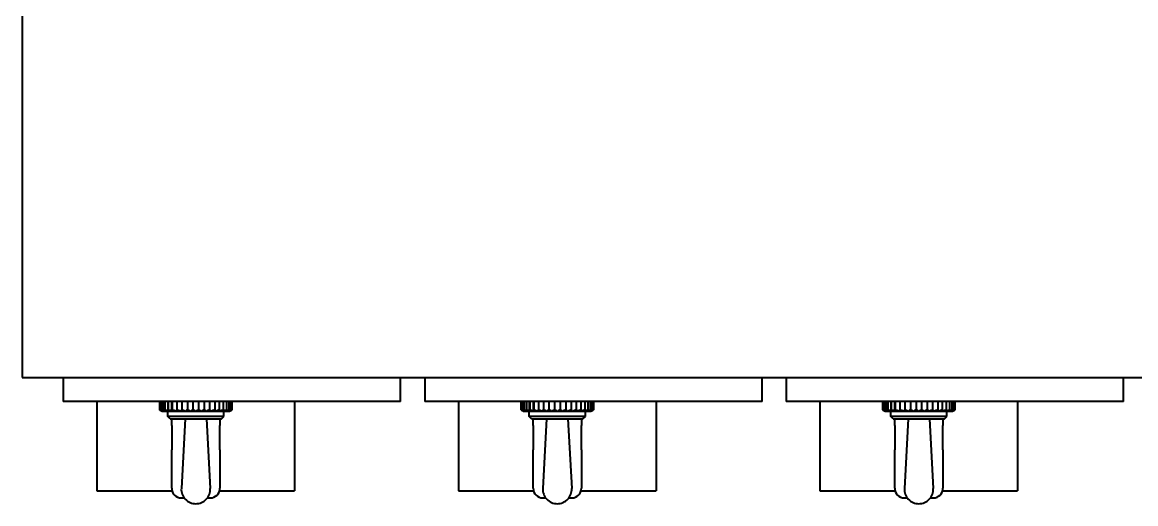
# Model space of a CAD drawing. Header units: millimetres. Extents: x 12 to 1415, y 12 to 997.
# Drawn here: x 162.6 to 393.6, y 609.3 to 709.2 of the extents above; entities that cross this region are included whole.
import ezdxf

# ---------------------------------------------------------------- set-up
doc = ezdxf.new("R2010")
doc.units = ezdxf.units.MM
doc.header["$LTSCALE"] = 1.2
doc.layers.add('가시적인 것(ISO)', color=7, linetype='Continuous', lineweight=40)

msp = doc.modelspace()

# ---------------------------------------------------------------- linework, layer by layer
at = {"layer": '가시적인 것(ISO)'}
for p, q in [((162.56, 895.54), (162.56, 635.54)), ((162.56, 635.54), (474.56, 635.54)), ((171.06, 635.54), (171.06, 630.54)), ((174.06, 635.54), (238.06, 635.54)), ((241.06, 630.54), (241.06, 635.54)), ((246.06, 635.54), (246.06, 630.54)), ((249.06, 635.54), (313.06, 635.54)), ((316.06, 630.54), (316.06, 635.54)), ((321.06, 635.54), (321.06, 630.54)), ((324.06, 635.54), (388.06, 635.54)), ((391.06, 630.54), (391.06, 635.54)), ((174.06, 630.54), (171.06, 630.54)), ((238.06, 630.54), (174.06, 630.54)), ((178.06, 630.54), (178.06, 612.04)), ((191.09, 630.54), (191.09, 628.8)), ((191.09, 628.8), (191.09, 630.54)), ((191.27, 630.54), (191.27, 628.8)), ((191.27, 628.8), (191.27, 630.54)), ((191.51, 628.54), (191.6, 628.54)), ((191.6, 628.54), (191.61, 628.54)), ((191.61, 628.54), (191.85, 628.54)), ((191.62, 628.79), (191.62, 630.54)), ((191.64, 630.54), (191.64, 628.8)), ((191.85, 628.54), (191.87, 628.54)), ((191.87, 628.54), (192.26, 628.54)), ((192.14, 628.78), (192.14, 630.54)), ((192.17, 630.54), (192.17, 628.8)), ((192.26, 628.54), (192.3, 628.54)), ((192.3, 628.54), (192.84, 628.54)), ((192.74, 627.44), (192.74, 628.54)), ((192.81, 628.77), (192.81, 630.54)), ((192.84, 628.54), (192.88, 628.54)), ((192.86, 630.54), (192.86, 628.8)), ((192.88, 628.54), (193.55, 628.54)), ((193.55, 628.54), (193.61, 628.54)), ((193.61, 628.75), (193.61, 630.54)), ((193.61, 628.54), (194.39, 628.54)), ((193.69, 630.54), (193.69, 628.8)), ((194.39, 628.54), (194.45, 628.54)), ((194.45, 628.54), (195.33, 628.54)), ((194.65, 630.54), (194.65, 628.8)), ((195.33, 628.54), (195.4, 628.54)), ((195.4, 628.54), (196.35, 628.54)), ((195.69, 630.54), (195.69, 628.8)), ((196.35, 628.54), (196.42, 628.54)), ((196.42, 628.54), (197.42, 628.54)), ((196.81, 630.54), (196.81, 628.8)), ((197.42, 628.54), (197.5, 628.54)), ((197.5, 628.54), (198.52, 628.54)), ((197.98, 630.54), (197.98, 628.8)), ((198.52, 628.54), (198.6, 628.54)), ((198.6, 628.54), (199.63, 628.54)), ((199.15, 630.54), (199.15, 628.8)), ((199.63, 628.54), (199.71, 628.54)), ((199.71, 628.54), (200.7, 628.54)), ((200.32, 630.54), (200.32, 628.8)), ((200.7, 628.54), (200.78, 628.54)), ((200.78, 628.54), (201.73, 628.54)), ((201.43, 630.54), (201.43, 628.8)), ((201.73, 628.54), (201.8, 628.54)), ((201.8, 628.54), (202.68, 628.54)), ((202.48, 630.54), (202.48, 628.8)), ((202.68, 628.54), (202.74, 628.54)), ((202.74, 628.54), (203.52, 628.54)), ((203.44, 630.54), (203.44, 628.8)), ((203.51, 628.75), (203.51, 630.54)), ((203.52, 628.54), (203.58, 628.54)), ((203.58, 628.54), (204.24, 628.54)), ((204.24, 628.54), (204.29, 628.54)), ((204.27, 630.54), (204.27, 628.8)), ((204.29, 628.54), (204.83, 628.54)), ((204.32, 628.77), (204.32, 630.54)), ((204.38, 627.44), (204.38, 628.54)), ((204.83, 628.54), (204.86, 628.54)), ((204.86, 628.54), (205.26, 628.54)), ((204.96, 630.54), (204.96, 628.8)), ((204.99, 628.78), (204.99, 630.54)), ((205.26, 628.54), (205.28, 628.54)), ((205.28, 628.54), (205.52, 628.54)), ((205.49, 630.54), (205.49, 628.8)), ((205.51, 628.79), (205.51, 630.54)), ((205.52, 628.54), (205.53, 628.54)), ((205.53, 628.54), (205.61, 628.54)), ((205.86, 630.54), (205.86, 628.8)), ((205.86, 628.8), (205.86, 630.54)), ((206.04, 630.54), (206.04, 628.8)), ((206.04, 628.8), (206.04, 630.54)), ((219.06, 630.54), (219.06, 612.04)), ((241.06, 630.54), (238.06, 630.54)), ((249.06, 630.54), (246.06, 630.54)), ((313.06, 630.54), (249.06, 630.54)), ((253.06, 630.54), (253.06, 612.04)), ((266.09, 630.54), (266.09, 628.8)), ((266.09, 628.8), (266.09, 630.54)), ((266.27, 630.54), (266.27, 628.8)), ((266.27, 628.8), (266.27, 630.54)), ((266.51, 628.54), (266.6, 628.54)), ((266.6, 628.54), (266.61, 628.54)), ((266.61, 628.54), (266.85, 628.54)), ((266.62, 628.79), (266.62, 630.54)), ((266.64, 630.54), (266.64, 628.8)), ((266.85, 628.54), (266.87, 628.54)), ((266.87, 628.54), (267.26, 628.54)), ((267.14, 628.78), (267.14, 630.54)), ((267.17, 630.54), (267.17, 628.8)), ((267.26, 628.54), (267.3, 628.54)), ((267.3, 628.54), (267.84, 628.54)), ((267.74, 627.44), (267.74, 628.54)), ((267.81, 628.77), (267.81, 630.54)), ((267.84, 628.54), (267.88, 628.54)), ((267.86, 630.54), (267.86, 628.8)), ((267.88, 628.54), (268.55, 628.54)), ((268.55, 628.54), (268.61, 628.54)), ((268.61, 628.75), (268.61, 630.54)), ((268.61, 628.54), (269.39, 628.54)), ((268.69, 630.54), (268.69, 628.8)), ((269.39, 628.54), (269.45, 628.54)), ((269.45, 628.54), (270.33, 628.54)), ((269.65, 630.54), (269.65, 628.8)), ((270.33, 628.54), (270.4, 628.54)), ((270.4, 628.54), (271.35, 628.54)), ((270.69, 630.54), (270.69, 628.8)), ((271.35, 628.54), (271.42, 628.54)), ((271.42, 628.54), (272.42, 628.54)), ((271.81, 630.54), (271.81, 628.8)), ((272.42, 628.54), (272.5, 628.54)), ((272.5, 628.54), (273.52, 628.54)), ((272.98, 630.54), (272.98, 628.8)), ((273.52, 628.54), (273.6, 628.54)), ((273.6, 628.54), (274.63, 628.54)), ((274.15, 630.54), (274.15, 628.8)), ((274.63, 628.54), (274.71, 628.54)), ((274.71, 628.54), (275.7, 628.54)), ((275.32, 630.54), (275.32, 628.8)), ((275.7, 628.54), (275.78, 628.54)), ((275.78, 628.54), (276.73, 628.54)), ((276.43, 630.54), (276.43, 628.8)), ((276.73, 628.54), (276.8, 628.54)), ((276.8, 628.54), (277.68, 628.54)), ((277.48, 630.54), (277.48, 628.8)), ((277.68, 628.54), (277.74, 628.54)), ((277.74, 628.54), (278.52, 628.54)), ((278.44, 630.54), (278.44, 628.8)), ((278.51, 628.75), (278.51, 630.54)), ((278.52, 628.54), (278.58, 628.54)), ((278.58, 628.54), (279.24, 628.54)), ((279.24, 628.54), (279.29, 628.54)), ((279.27, 630.54), (279.27, 628.8)), ((279.29, 628.54), (279.83, 628.54)), ((279.32, 628.77), (279.32, 630.54)), ((279.38, 627.44), (279.38, 628.54)), ((279.83, 628.54), (279.86, 628.54)), ((279.86, 628.54), (280.26, 628.54)), ((279.96, 630.54), (279.96, 628.8)), ((279.99, 628.78), (279.99, 630.54)), ((280.26, 628.54), (280.28, 628.54)), ((280.28, 628.54), (280.52, 628.54)), ((280.49, 630.54), (280.49, 628.8)), ((280.51, 628.79), (280.51, 630.54)), ((280.52, 628.54), (280.53, 628.54)), ((280.53, 628.54), (280.61, 628.54)), ((280.86, 630.54), (280.86, 628.8)), ((280.86, 628.8), (280.86, 630.54)), ((281.04, 630.54), (281.04, 628.8)), ((281.04, 628.8), (281.04, 630.54)), ((294.06, 630.54), (294.06, 612.04)), ((316.06, 630.54), (313.06, 630.54)), ((324.06, 630.54), (321.06, 630.54)), ((388.06, 630.54), (324.06, 630.54)), ((328.06, 630.54), (328.06, 612.04)), ((341.09, 630.54), (341.09, 628.8)), ((341.09, 628.8), (341.09, 630.54)), ((341.27, 630.54), (341.27, 628.8)), ((341.27, 628.8), (341.27, 630.54)), ((341.51, 628.54), (341.6, 628.54)), ((341.6, 628.54), (341.61, 628.54)), ((341.61, 628.54), (341.85, 628.54)), ((341.62, 628.79), (341.62, 630.54)), ((341.64, 630.54), (341.64, 628.8)), ((341.85, 628.54), (341.87, 628.54)), ((341.87, 628.54), (342.26, 628.54)), ((342.14, 628.78), (342.14, 630.54)), ((342.17, 630.54), (342.17, 628.8)), ((342.26, 628.54), (342.3, 628.54)), ((342.3, 628.54), (342.84, 628.54)), ((342.74, 627.44), (342.74, 628.54)), ((342.81, 628.77), (342.81, 630.54)), ((342.84, 628.54), (342.88, 628.54)), ((342.86, 630.54), (342.86, 628.8)), ((342.88, 628.54), (343.55, 628.54)), ((343.55, 628.54), (343.61, 628.54)), ((343.61, 628.75), (343.61, 630.54)), ((343.61, 628.54), (344.39, 628.54)), ((343.69, 630.54), (343.69, 628.8)), ((344.39, 628.54), (344.45, 628.54)), ((344.45, 628.54), (345.33, 628.54)), ((344.65, 630.54), (344.65, 628.8)), ((345.33, 628.54), (345.4, 628.54)), ((345.4, 628.54), (346.35, 628.54)), ((345.69, 630.54), (345.69, 628.8)), ((346.35, 628.54), (346.42, 628.54)), ((346.42, 628.54), (347.42, 628.54)), ((346.81, 630.54), (346.81, 628.8)), ((347.42, 628.54), (347.5, 628.54)), ((347.5, 628.54), (348.52, 628.54)), ((347.98, 630.54), (347.98, 628.8)), ((348.52, 628.54), (348.6, 628.54)), ((348.6, 628.54), (349.63, 628.54)), ((349.15, 630.54), (349.15, 628.8)), ((349.63, 628.54), (349.71, 628.54)), ((349.71, 628.54), (350.7, 628.54)), ((350.32, 630.54), (350.32, 628.8)), ((350.7, 628.54), (350.78, 628.54)), ((350.78, 628.54), (351.73, 628.54)), ((351.43, 630.54), (351.43, 628.8)), ((351.73, 628.54), (351.8, 628.54)), ((351.8, 628.54), (352.68, 628.54)), ((352.48, 630.54), (352.48, 628.8)), ((352.68, 628.54), (352.74, 628.54)), ((352.74, 628.54), (353.52, 628.54)), ((353.44, 630.54), (353.44, 628.8)), ((353.51, 628.75), (353.51, 630.54)), ((353.52, 628.54), (353.58, 628.54)), ((353.58, 628.54), (354.24, 628.54)), ((354.24, 628.54), (354.29, 628.54)), ((354.27, 630.54), (354.27, 628.8)), ((354.29, 628.54), (354.83, 628.54)), ((354.32, 628.77), (354.32, 630.54)), ((354.38, 627.44), (354.38, 628.54)), ((354.83, 628.54), (354.86, 628.54)), ((354.86, 628.54), (355.26, 628.54)), ((354.96, 630.54), (354.96, 628.8)), ((354.99, 628.78), (354.99, 630.54)), ((355.26, 628.54), (355.28, 628.54)), ((355.28, 628.54), (355.52, 628.54)), ((355.49, 630.54), (355.49, 628.8)), ((355.51, 628.79), (355.51, 630.54)), ((355.52, 628.54), (355.53, 628.54)), ((355.53, 628.54), (355.61, 628.54)), ((355.86, 630.54), (355.86, 628.8)), ((355.86, 628.8), (355.86, 630.54)), ((356.04, 630.54), (356.04, 628.8)), ((356.04, 628.8), (356.04, 630.54)), ((369.06, 630.54), (369.06, 612.04)), ((391.06, 630.54), (388.06, 630.54)), ((204.38, 627.44), (192.74, 627.44)), ((193.24, 626.94), (192.74, 627.44)), ((193.24, 626.94), (203.88, 626.94)), ((193.56, 625.54), (193.56, 626.94)), ((196.35, 626.94), (195.57, 612.5)), ((200.78, 626.94), (201.56, 612.5)), ((203.56, 626.94), (203.56, 625.54)), ((203.88, 626.94), (204.38, 627.44)), ((279.38, 627.44), (267.74, 627.44)), ((268.24, 626.94), (267.74, 627.44)), ((268.24, 626.94), (278.88, 626.94)), ((268.56, 625.54), (268.56, 626.94)), ((271.35, 626.94), (270.57, 612.5)), ((275.78, 626.94), (276.56, 612.5)), ((278.56, 626.94), (278.56, 625.54)), ((278.88, 626.94), (279.38, 627.44)), ((354.38, 627.44), (342.74, 627.44)), ((343.24, 626.94), (342.74, 627.44)), ((343.24, 626.94), (353.88, 626.94)), ((343.56, 625.54), (343.56, 626.94)), ((346.35, 626.94), (345.57, 612.5)), ((350.78, 626.94), (351.56, 612.5)), ((353.56, 626.94), (353.56, 625.54)), ((353.88, 626.94), (354.38, 627.44)), ((193.56, 625.54), (193.56, 620.54)), ((203.56, 620.54), (203.56, 625.54)), ((268.56, 625.54), (268.56, 620.54)), ((278.56, 620.54), (278.56, 625.54)), ((343.56, 625.54), (343.56, 620.54)), ((353.56, 620.54), (353.56, 625.54)), ((193.56, 612.54), (193.56, 620.54)), ((203.56, 620.54), (203.56, 612.54)), ((268.56, 612.54), (268.56, 620.54)), ((278.56, 620.54), (278.56, 612.54)), ((343.56, 612.54), (343.56, 620.54)), ((353.56, 620.54), (353.56, 612.54)), ((178.06, 612.04), (193.63, 612.04)), ((195.56, 610.54), (196.16, 610.54)), ((200.97, 610.54), (201.56, 610.54)), ((203.5, 612.04), (219.06, 612.04)), ((253.06, 612.04), (268.63, 612.04)), ((270.56, 610.54), (271.16, 610.54)), ((275.97, 610.54), (276.56, 610.54)), ((278.5, 612.04), (294.06, 612.04)), ((328.06, 612.04), (343.63, 612.04)), ((345.56, 610.54), (346.16, 610.54)), ((350.97, 610.54), (351.56, 610.54)), ((353.5, 612.04), (369.06, 612.04))]:
    msp.add_line(p, q, dxfattribs=at)
for centre, radius, start, end in [((195.56, 612.54), 2, 180, 270), ((198.56, 612.34), 3, 176.894, 270), ((198.56, 612.34), 3, 270, 3.106), ((201.56, 612.54), 2, 270, 0), ((270.56, 612.54), 2, 180, 270), ((273.56, 612.34), 3, 176.894, 270), ((273.56, 612.34), 3, 270, 3.106), ((276.56, 612.54), 2, 270, 0), ((345.56, 612.54), 2, 180, 270), ((348.56, 612.34), 3, 176.894, 270), ((348.56, 612.34), 3, 270, 3.106), ((351.56, 612.54), 2, 270, 0)]:
    msp.add_arc(centre, radius, start, end, dxfattribs=at)
for points in [[(191.19, 628.75), (191.17, 628.76), (191.15, 628.77), (191.12, 628.79), (191.1, 628.8), (191.09, 628.8), (191.09, 628.8)], [(191.09, 628.8), (191.09, 628.8), (191.09, 628.8), (191.1, 628.79), (191.13, 628.77), (191.15, 628.76), (191.16, 628.75)], [(191.16, 628.75), (191.2, 628.73), (191.28, 628.68), (191.39, 628.62), (191.46, 628.57), (191.49, 628.55)], [(191.57, 628.55), (191.53, 628.57), (191.45, 628.62), (191.32, 628.68), (191.23, 628.73), (191.19, 628.75)], [(191.4, 628.75), (191.38, 628.76), (191.35, 628.77), (191.32, 628.79), (191.29, 628.8), (191.28, 628.8), (191.27, 628.8)], [(191.27, 628.8), (191.27, 628.8), (191.27, 628.8), (191.27, 628.79), (191.29, 628.77), (191.3, 628.76), (191.32, 628.75)], [(191.32, 628.75), (191.35, 628.73), (191.41, 628.68), (191.5, 628.62), (191.56, 628.57), (191.59, 628.55)], [(191.82, 628.55), (191.77, 628.57), (191.68, 628.62), (191.54, 628.68), (191.45, 628.73), (191.4, 628.75)], [(191.51, 628.54), (191.51, 628.54), (191.51, 628.54), (191.5, 628.55), (191.5, 628.55), (191.49, 628.55)], [(191.57, 628.55), (191.57, 628.55), (191.58, 628.55), (191.59, 628.54), (191.59, 628.54), (191.6, 628.54)], [(191.61, 628.54), (191.61, 628.54), (191.6, 628.54), (191.6, 628.55), (191.59, 628.55), (191.59, 628.55)], [(191.64, 628.8), (191.63, 628.8), (191.62, 628.8), (191.62, 628.79), (191.63, 628.77), (191.64, 628.76), (191.65, 628.75)], [(191.78, 628.75), (191.77, 628.76), (191.74, 628.77), (191.69, 628.79), (191.66, 628.8), (191.64, 628.8), (191.64, 628.8)], [(191.65, 628.75), (191.67, 628.73), (191.72, 628.68), (191.79, 628.62), (191.84, 628.57), (191.86, 628.55)], [(192.23, 628.55), (192.18, 628.57), (192.09, 628.62), (191.94, 628.68), (191.84, 628.73), (191.78, 628.75)], [(191.82, 628.55), (191.82, 628.55), (191.83, 628.55), (191.84, 628.54), (191.84, 628.54), (191.85, 628.54)], [(191.87, 628.54), (191.87, 628.54), (191.87, 628.54), (191.87, 628.55), (191.86, 628.55), (191.86, 628.55)], [(192.17, 628.8), (192.16, 628.8), (192.15, 628.8), (192.14, 628.79), (192.14, 628.77), (192.15, 628.76), (192.15, 628.75)], [(192.15, 628.75), (192.17, 628.73), (192.2, 628.68), (192.25, 628.62), (192.28, 628.57), (192.3, 628.55)], [(192.34, 628.75), (192.32, 628.76), (192.29, 628.77), (192.24, 628.79), (192.2, 628.8), (192.18, 628.8), (192.17, 628.8)], [(192.23, 628.55), (192.24, 628.55), (192.24, 628.55), (192.26, 628.54), (192.26, 628.54), (192.26, 628.54)], [(192.3, 628.54), (192.3, 628.54), (192.3, 628.54), (192.3, 628.55), (192.3, 628.55), (192.3, 628.55)], [(192.8, 628.55), (192.75, 628.57), (192.65, 628.62), (192.5, 628.68), (192.39, 628.73), (192.34, 628.75)], [(192.8, 628.55), (192.81, 628.55), (192.82, 628.55), (192.83, 628.54), (192.83, 628.54), (192.84, 628.54)], [(192.86, 628.8), (192.85, 628.8), (192.83, 628.8), (192.82, 628.79), (192.81, 628.77), (192.81, 628.76), (192.81, 628.75)], [(192.81, 628.75), (192.82, 628.73), (192.84, 628.68), (192.86, 628.62), (192.88, 628.57), (192.89, 628.55)], [(193.04, 628.75), (193.03, 628.76), (192.99, 628.77), (192.94, 628.79), (192.9, 628.8), (192.87, 628.8), (192.86, 628.8)], [(192.88, 628.54), (192.89, 628.54), (192.89, 628.54), (192.89, 628.55), (192.89, 628.55), (192.89, 628.55)], [(193.51, 628.55), (193.46, 628.57), (193.36, 628.62), (193.21, 628.68), (193.1, 628.73), (193.04, 628.75)], [(193.51, 628.55), (193.52, 628.55), (193.53, 628.55), (193.54, 628.54), (193.55, 628.54), (193.55, 628.54)], [(193.69, 628.8), (193.68, 628.8), (193.66, 628.8), (193.64, 628.79), (193.62, 628.77), (193.61, 628.76), (193.61, 628.75)], [(193.61, 628.75), (193.61, 628.73), (193.61, 628.68), (193.61, 628.62), (193.61, 628.57), (193.61, 628.55)], [(193.61, 628.54), (193.61, 628.54), (193.61, 628.54), (193.61, 628.55), (193.61, 628.55), (193.61, 628.55)], [(193.89, 628.75), (193.87, 628.76), (193.83, 628.77), (193.78, 628.79), (193.73, 628.8), (193.71, 628.8), (193.69, 628.8)], [(194.35, 628.55), (194.3, 628.57), (194.2, 628.62), (194.05, 628.68), (193.94, 628.73), (193.89, 628.75)], [(194.35, 628.55), (194.36, 628.55), (194.36, 628.55), (194.38, 628.54), (194.38, 628.54), (194.39, 628.54)], [(194.45, 628.54), (194.46, 628.54), (194.46, 628.54), (194.46, 628.55), (194.47, 628.55), (194.47, 628.55)], [(194.54, 628.75), (194.53, 628.73), (194.51, 628.68), (194.49, 628.62), (194.47, 628.57), (194.47, 628.55)], [(194.65, 628.8), (194.63, 628.8), (194.61, 628.8), (194.58, 628.79), (194.55, 628.77), (194.54, 628.76), (194.54, 628.75)], [(194.84, 628.75), (194.83, 628.76), (194.79, 628.77), (194.74, 628.79), (194.69, 628.8), (194.66, 628.8), (194.65, 628.8)], [(195.29, 628.55), (195.24, 628.57), (195.15, 628.62), (195, 628.68), (194.9, 628.73), (194.84, 628.75)], [(195.29, 628.55), (195.3, 628.55), (195.3, 628.55), (195.32, 628.54), (195.32, 628.54), (195.33, 628.54)], [(195.4, 628.54), (195.4, 628.54), (195.41, 628.54), (195.41, 628.55), (195.42, 628.55), (195.42, 628.55)], [(195.56, 628.75), (195.55, 628.73), (195.51, 628.68), (195.46, 628.62), (195.43, 628.57), (195.42, 628.55)], [(195.69, 628.8), (195.68, 628.8), (195.65, 628.8), (195.61, 628.79), (195.58, 628.77), (195.57, 628.76), (195.56, 628.75)], [(195.89, 628.75), (195.88, 628.76), (195.84, 628.77), (195.79, 628.79), (195.74, 628.8), (195.71, 628.8), (195.69, 628.8)], [(196.31, 628.55), (196.27, 628.57), (196.18, 628.62), (196.04, 628.68), (195.94, 628.73), (195.89, 628.75)], [(196.31, 628.55), (196.32, 628.55), (196.32, 628.55), (196.34, 628.54), (196.34, 628.54), (196.35, 628.54)], [(196.42, 628.54), (196.43, 628.54), (196.43, 628.54), (196.44, 628.55), (196.44, 628.55), (196.45, 628.55)], [(196.66, 628.75), (196.64, 628.73), (196.59, 628.68), (196.52, 628.62), (196.47, 628.57), (196.45, 628.55)], [(196.81, 628.8), (196.8, 628.8), (196.77, 628.8), (196.73, 628.79), (196.69, 628.77), (196.67, 628.76), (196.66, 628.75)], [(197.01, 628.75), (196.99, 628.76), (196.96, 628.77), (196.91, 628.79), (196.86, 628.8), (196.83, 628.8), (196.81, 628.8)], [(197.39, 628.55), (197.35, 628.57), (197.27, 628.62), (197.14, 628.68), (197.05, 628.73), (197.01, 628.75)], [(197.39, 628.55), (197.39, 628.55), (197.4, 628.55), (197.41, 628.54), (197.42, 628.54), (197.42, 628.54)], [(197.5, 628.54), (197.5, 628.54), (197.51, 628.54), (197.52, 628.55), (197.53, 628.55), (197.53, 628.55)], [(197.81, 628.75), (197.77, 628.73), (197.71, 628.68), (197.62, 628.62), (197.56, 628.57), (197.53, 628.55)], [(197.98, 628.8), (197.96, 628.8), (197.93, 628.8), (197.88, 628.79), (197.84, 628.77), (197.82, 628.76), (197.81, 628.75)], [(198.16, 628.75), (198.15, 628.76), (198.12, 628.77), (198.07, 628.79), (198.03, 628.8), (197.99, 628.8), (197.98, 628.8)], [(198.49, 628.55), (198.46, 628.57), (198.39, 628.62), (198.28, 628.68), (198.2, 628.73), (198.16, 628.75)], [(198.49, 628.55), (198.5, 628.55), (198.5, 628.55), (198.51, 628.54), (198.52, 628.54), (198.52, 628.54)], [(198.6, 628.54), (198.61, 628.54), (198.62, 628.54), (198.63, 628.55), (198.63, 628.55), (198.64, 628.55)], [(198.97, 628.75), (198.93, 628.73), (198.85, 628.68), (198.74, 628.62), (198.67, 628.57), (198.64, 628.55)], [(199.15, 628.8), (199.14, 628.8), (199.1, 628.8), (199.05, 628.79), (199.01, 628.77), (198.98, 628.76), (198.97, 628.75)], [(199.32, 628.75), (199.31, 628.76), (199.29, 628.77), (199.25, 628.79), (199.2, 628.8), (199.17, 628.8), (199.15, 628.8)], [(199.6, 628.55), (199.57, 628.57), (199.51, 628.62), (199.42, 628.68), (199.36, 628.73), (199.32, 628.75)], [(199.6, 628.55), (199.6, 628.55), (199.61, 628.55), (199.62, 628.54), (199.62, 628.54), (199.63, 628.54)], [(199.71, 628.54), (199.71, 628.54), (199.72, 628.54), (199.73, 628.55), (199.74, 628.55), (199.74, 628.55)], [(200.12, 628.75), (200.08, 628.73), (199.99, 628.68), (199.86, 628.62), (199.78, 628.57), (199.74, 628.55)], [(200.32, 628.8), (200.3, 628.8), (200.27, 628.8), (200.22, 628.79), (200.17, 628.77), (200.14, 628.76), (200.12, 628.75)], [(200.47, 628.75), (200.46, 628.76), (200.44, 628.77), (200.4, 628.79), (200.36, 628.8), (200.33, 628.8), (200.32, 628.8)], [(200.68, 628.55), (200.66, 628.57), (200.61, 628.62), (200.54, 628.68), (200.49, 628.73), (200.47, 628.75)], [(200.68, 628.55), (200.68, 628.55), (200.69, 628.55), (200.7, 628.54), (200.7, 628.54), (200.7, 628.54)], [(200.78, 628.54), (200.79, 628.54), (200.79, 628.54), (200.81, 628.55), (200.81, 628.55), (200.82, 628.55)], [(201.24, 628.75), (201.19, 628.73), (201.09, 628.68), (200.95, 628.62), (200.86, 628.57), (200.82, 628.55)], [(201.43, 628.8), (201.42, 628.8), (201.39, 628.8), (201.34, 628.79), (201.29, 628.77), (201.25, 628.76), (201.24, 628.75)], [(201.57, 628.75), (201.56, 628.76), (201.55, 628.77), (201.52, 628.79), (201.48, 628.8), (201.45, 628.8), (201.43, 628.8)], [(201.71, 628.55), (201.7, 628.57), (201.66, 628.62), (201.62, 628.68), (201.58, 628.73), (201.57, 628.75)], [(201.71, 628.55), (201.71, 628.55), (201.72, 628.55), (201.72, 628.54), (201.73, 628.54), (201.73, 628.54)], [(201.8, 628.54), (201.81, 628.54), (201.81, 628.54), (201.83, 628.55), (201.83, 628.55), (201.84, 628.55)], [(202.29, 628.75), (202.23, 628.73), (202.13, 628.68), (201.98, 628.62), (201.89, 628.57), (201.84, 628.55)], [(202.48, 628.8), (202.47, 628.8), (202.44, 628.8), (202.39, 628.79), (202.34, 628.77), (202.3, 628.76), (202.29, 628.75)], [(202.59, 628.75), (202.59, 628.76), (202.58, 628.77), (202.55, 628.79), (202.52, 628.8), (202.5, 628.8), (202.48, 628.8)], [(202.66, 628.55), (202.66, 628.57), (202.64, 628.62), (202.62, 628.68), (202.6, 628.73), (202.59, 628.75)], [(202.66, 628.55), (202.66, 628.55), (202.67, 628.55), (202.67, 628.54), (202.67, 628.54), (202.68, 628.54)], [(202.74, 628.54), (202.74, 628.54), (202.75, 628.54), (202.77, 628.55), (202.77, 628.55), (202.78, 628.55)], [(203.24, 628.75), (203.19, 628.73), (203.08, 628.68), (202.93, 628.62), (202.83, 628.57), (202.78, 628.55)], [(203.44, 628.8), (203.42, 628.8), (203.39, 628.8), (203.35, 628.79), (203.3, 628.77), (203.26, 628.76), (203.24, 628.75)], [(203.51, 628.75), (203.51, 628.76), (203.51, 628.77), (203.49, 628.79), (203.47, 628.8), (203.45, 628.8), (203.44, 628.8)], [(203.51, 628.55), (203.51, 628.57), (203.51, 628.62), (203.51, 628.68), (203.51, 628.73), (203.51, 628.75)], [(203.51, 628.55), (203.51, 628.55), (203.51, 628.55), (203.52, 628.54), (203.52, 628.54), (203.52, 628.54)], [(203.58, 628.54), (203.58, 628.54), (203.59, 628.54), (203.6, 628.55), (203.61, 628.55), (203.61, 628.55)], [(204.09, 628.75), (204.03, 628.73), (203.92, 628.68), (203.77, 628.62), (203.66, 628.57), (203.61, 628.55)], [(204.27, 628.8), (204.26, 628.8), (204.23, 628.8), (204.19, 628.79), (204.14, 628.77), (204.1, 628.76), (204.09, 628.75)], [(204.24, 628.55), (204.25, 628.57), (204.27, 628.62), (204.29, 628.68), (204.31, 628.73), (204.32, 628.75)], [(204.24, 628.55), (204.24, 628.55), (204.24, 628.55), (204.24, 628.54), (204.24, 628.54), (204.24, 628.54)], [(204.32, 628.75), (204.32, 628.76), (204.32, 628.77), (204.31, 628.79), (204.3, 628.8), (204.28, 628.8), (204.27, 628.8)], [(204.29, 628.54), (204.3, 628.54), (204.3, 628.54), (204.31, 628.55), (204.32, 628.55), (204.33, 628.55)], [(204.79, 628.75), (204.74, 628.73), (204.63, 628.68), (204.48, 628.62), (204.38, 628.57), (204.33, 628.55)], [(204.96, 628.8), (204.95, 628.8), (204.93, 628.8), (204.89, 628.79), (204.84, 628.77), (204.81, 628.76), (204.79, 628.75)], [(204.83, 628.55), (204.85, 628.57), (204.88, 628.62), (204.93, 628.68), (204.96, 628.73), (204.98, 628.75)], [(204.83, 628.55), (204.83, 628.55), (204.83, 628.55), (204.83, 628.54), (204.83, 628.54), (204.83, 628.54)], [(204.86, 628.54), (204.87, 628.54), (204.87, 628.54), (204.88, 628.55), (204.89, 628.55), (204.9, 628.55)], [(205.34, 628.75), (205.29, 628.73), (205.19, 628.68), (205.04, 628.62), (204.94, 628.57), (204.9, 628.55)], [(204.98, 628.75), (204.98, 628.76), (204.99, 628.77), (204.99, 628.79), (204.98, 628.8), (204.97, 628.8), (204.96, 628.8)], [(205.27, 628.55), (205.27, 628.55), (205.26, 628.55), (205.26, 628.54), (205.26, 628.54), (205.26, 628.54)], [(205.27, 628.55), (205.29, 628.57), (205.34, 628.62), (205.41, 628.68), (205.46, 628.73), (205.48, 628.75)], [(205.28, 628.54), (205.28, 628.54), (205.29, 628.54), (205.3, 628.55), (205.31, 628.55), (205.31, 628.55)], [(205.73, 628.75), (205.68, 628.73), (205.59, 628.68), (205.45, 628.62), (205.36, 628.57), (205.31, 628.55)], [(205.49, 628.8), (205.49, 628.8), (205.47, 628.8), (205.44, 628.79), (205.39, 628.77), (205.36, 628.76), (205.34, 628.75)], [(205.48, 628.75), (205.49, 628.76), (205.5, 628.77), (205.51, 628.79), (205.51, 628.8), (205.5, 628.8), (205.49, 628.8)], [(205.54, 628.55), (205.53, 628.55), (205.53, 628.55), (205.52, 628.54), (205.52, 628.54), (205.52, 628.54)], [(205.53, 628.54), (205.54, 628.54), (205.54, 628.54), (205.55, 628.55), (205.56, 628.55), (205.56, 628.55)], [(205.54, 628.55), (205.57, 628.57), (205.63, 628.62), (205.72, 628.68), (205.78, 628.73), (205.81, 628.75)], [(205.94, 628.75), (205.9, 628.73), (205.81, 628.68), (205.68, 628.62), (205.6, 628.57), (205.56, 628.55)], [(205.64, 628.55), (205.63, 628.55), (205.63, 628.55), (205.62, 628.54), (205.62, 628.54), (205.61, 628.54)], [(205.64, 628.55), (205.67, 628.57), (205.74, 628.62), (205.85, 628.68), (205.93, 628.73), (205.97, 628.75)], [(205.86, 628.8), (205.85, 628.8), (205.84, 628.8), (205.81, 628.79), (205.78, 628.77), (205.75, 628.76), (205.73, 628.75)], [(205.81, 628.75), (205.82, 628.76), (205.84, 628.77), (205.86, 628.79), (205.86, 628.8), (205.86, 628.8), (205.86, 628.8)], [(206.04, 628.8), (206.04, 628.8), (206.03, 628.8), (206.01, 628.79), (205.98, 628.77), (205.95, 628.76), (205.94, 628.75)], [(205.97, 628.75), (205.98, 628.76), (206, 628.77), (206.03, 628.79), (206.04, 628.8), (206.04, 628.8), (206.04, 628.8)], [(266.19, 628.75), (266.17, 628.76), (266.15, 628.77), (266.12, 628.79), (266.1, 628.8), (266.09, 628.8), (266.09, 628.8)], [(266.09, 628.8), (266.09, 628.8), (266.09, 628.8), (266.1, 628.79), (266.13, 628.77), (266.15, 628.76), (266.16, 628.75)], [(266.16, 628.75), (266.2, 628.73), (266.28, 628.68), (266.39, 628.62), (266.46, 628.57), (266.49, 628.55)], [(266.57, 628.55), (266.53, 628.57), (266.45, 628.62), (266.32, 628.68), (266.23, 628.73), (266.19, 628.75)], [(266.4, 628.75), (266.38, 628.76), (266.35, 628.77), (266.32, 628.79), (266.29, 628.8), (266.28, 628.8), (266.27, 628.8)], [(266.27, 628.8), (266.27, 628.8), (266.27, 628.8), (266.27, 628.79), (266.29, 628.77), (266.3, 628.76), (266.32, 628.75)], [(266.32, 628.75), (266.35, 628.73), (266.41, 628.68), (266.5, 628.62), (266.56, 628.57), (266.59, 628.55)], [(266.82, 628.55), (266.77, 628.57), (266.68, 628.62), (266.54, 628.68), (266.45, 628.73), (266.4, 628.75)], [(266.51, 628.54), (266.51, 628.54), (266.51, 628.54), (266.5, 628.55), (266.5, 628.55), (266.49, 628.55)], [(266.57, 628.55), (266.57, 628.55), (266.58, 628.55), (266.59, 628.54), (266.59, 628.54), (266.6, 628.54)], [(266.61, 628.54), (266.61, 628.54), (266.6, 628.54), (266.6, 628.55), (266.59, 628.55), (266.59, 628.55)], [(266.64, 628.8), (266.63, 628.8), (266.62, 628.8), (266.62, 628.79), (266.63, 628.77), (266.64, 628.76), (266.65, 628.75)], [(266.78, 628.75), (266.77, 628.76), (266.74, 628.77), (266.69, 628.79), (266.66, 628.8), (266.64, 628.8), (266.64, 628.8)], [(266.65, 628.75), (266.67, 628.73), (266.72, 628.68), (266.79, 628.62), (266.84, 628.57), (266.86, 628.55)], [(267.23, 628.55), (267.18, 628.57), (267.09, 628.62), (266.94, 628.68), (266.84, 628.73), (266.78, 628.75)], [(266.82, 628.55), (266.82, 628.55), (266.83, 628.55), (266.84, 628.54), (266.84, 628.54), (266.85, 628.54)], [(266.87, 628.54), (266.87, 628.54), (266.87, 628.54), (266.87, 628.55), (266.86, 628.55), (266.86, 628.55)], [(267.17, 628.8), (267.16, 628.8), (267.15, 628.8), (267.14, 628.79), (267.14, 628.77), (267.15, 628.76), (267.15, 628.75)], [(267.15, 628.75), (267.17, 628.73), (267.2, 628.68), (267.25, 628.62), (267.28, 628.57), (267.3, 628.55)], [(267.34, 628.75), (267.32, 628.76), (267.29, 628.77), (267.24, 628.79), (267.2, 628.8), (267.18, 628.8), (267.17, 628.8)], [(267.23, 628.55), (267.24, 628.55), (267.24, 628.55), (267.26, 628.54), (267.26, 628.54), (267.26, 628.54)], [(267.3, 628.54), (267.3, 628.54), (267.3, 628.54), (267.3, 628.55), (267.3, 628.55), (267.3, 628.55)], [(267.8, 628.55), (267.75, 628.57), (267.65, 628.62), (267.5, 628.68), (267.39, 628.73), (267.34, 628.75)], [(267.8, 628.55), (267.81, 628.55), (267.82, 628.55), (267.83, 628.54), (267.83, 628.54), (267.84, 628.54)], [(267.86, 628.8), (267.85, 628.8), (267.83, 628.8), (267.82, 628.79), (267.81, 628.77), (267.81, 628.76), (267.81, 628.75)], [(267.81, 628.75), (267.82, 628.73), (267.84, 628.68), (267.86, 628.62), (267.88, 628.57), (267.89, 628.55)], [(268.04, 628.75), (268.03, 628.76), (267.99, 628.77), (267.94, 628.79), (267.9, 628.8), (267.87, 628.8), (267.86, 628.8)], [(267.88, 628.54), (267.89, 628.54), (267.89, 628.54), (267.89, 628.55), (267.89, 628.55), (267.89, 628.55)], [(268.51, 628.55), (268.46, 628.57), (268.36, 628.62), (268.21, 628.68), (268.1, 628.73), (268.04, 628.75)], [(268.51, 628.55), (268.52, 628.55), (268.53, 628.55), (268.54, 628.54), (268.55, 628.54), (268.55, 628.54)], [(268.69, 628.8), (268.68, 628.8), (268.66, 628.8), (268.64, 628.79), (268.62, 628.77), (268.61, 628.76), (268.61, 628.75)], [(268.61, 628.75), (268.61, 628.73), (268.61, 628.68), (268.61, 628.62), (268.61, 628.57), (268.61, 628.55)], [(268.61, 628.54), (268.61, 628.54), (268.61, 628.54), (268.61, 628.55), (268.61, 628.55), (268.61, 628.55)], [(268.89, 628.75), (268.87, 628.76), (268.83, 628.77), (268.78, 628.79), (268.73, 628.8), (268.71, 628.8), (268.69, 628.8)], [(269.35, 628.55), (269.3, 628.57), (269.2, 628.62), (269.05, 628.68), (268.94, 628.73), (268.89, 628.75)], [(269.35, 628.55), (269.36, 628.55), (269.36, 628.55), (269.38, 628.54), (269.38, 628.54), (269.39, 628.54)], [(269.45, 628.54), (269.46, 628.54), (269.46, 628.54), (269.46, 628.55), (269.47, 628.55), (269.47, 628.55)], [(269.54, 628.75), (269.53, 628.73), (269.51, 628.68), (269.49, 628.62), (269.47, 628.57), (269.47, 628.55)], [(269.65, 628.8), (269.63, 628.8), (269.61, 628.8), (269.58, 628.79), (269.55, 628.77), (269.54, 628.76), (269.54, 628.75)], [(269.84, 628.75), (269.83, 628.76), (269.79, 628.77), (269.74, 628.79), (269.69, 628.8), (269.66, 628.8), (269.65, 628.8)], [(270.29, 628.55), (270.24, 628.57), (270.15, 628.62), (270, 628.68), (269.9, 628.73), (269.84, 628.75)], [(270.29, 628.55), (270.3, 628.55), (270.3, 628.55), (270.32, 628.54), (270.32, 628.54), (270.33, 628.54)], [(270.4, 628.54), (270.4, 628.54), (270.41, 628.54), (270.41, 628.55), (270.42, 628.55), (270.42, 628.55)], [(270.56, 628.75), (270.55, 628.73), (270.51, 628.68), (270.46, 628.62), (270.43, 628.57), (270.42, 628.55)], [(270.69, 628.8), (270.68, 628.8), (270.65, 628.8), (270.61, 628.79), (270.58, 628.77), (270.57, 628.76), (270.56, 628.75)], [(270.89, 628.75), (270.88, 628.76), (270.84, 628.77), (270.79, 628.79), (270.74, 628.8), (270.71, 628.8), (270.69, 628.8)], [(271.31, 628.55), (271.27, 628.57), (271.18, 628.62), (271.04, 628.68), (270.94, 628.73), (270.89, 628.75)], [(271.31, 628.55), (271.32, 628.55), (271.32, 628.55), (271.34, 628.54), (271.34, 628.54), (271.35, 628.54)], [(271.42, 628.54), (271.43, 628.54), (271.43, 628.54), (271.44, 628.55), (271.44, 628.55), (271.45, 628.55)], [(271.66, 628.75), (271.64, 628.73), (271.59, 628.68), (271.52, 628.62), (271.47, 628.57), (271.45, 628.55)], [(271.81, 628.8), (271.8, 628.8), (271.77, 628.8), (271.73, 628.79), (271.69, 628.77), (271.67, 628.76), (271.66, 628.75)], [(272.01, 628.75), (271.99, 628.76), (271.96, 628.77), (271.91, 628.79), (271.86, 628.8), (271.83, 628.8), (271.81, 628.8)], [(272.39, 628.55), (272.35, 628.57), (272.27, 628.62), (272.14, 628.68), (272.05, 628.73), (272.01, 628.75)], [(272.39, 628.55), (272.39, 628.55), (272.4, 628.55), (272.41, 628.54), (272.42, 628.54), (272.42, 628.54)], [(272.5, 628.54), (272.5, 628.54), (272.51, 628.54), (272.52, 628.55), (272.53, 628.55), (272.53, 628.55)], [(272.81, 628.75), (272.77, 628.73), (272.71, 628.68), (272.62, 628.62), (272.56, 628.57), (272.53, 628.55)], [(272.98, 628.8), (272.96, 628.8), (272.93, 628.8), (272.88, 628.79), (272.84, 628.77), (272.82, 628.76), (272.81, 628.75)], [(273.16, 628.75), (273.15, 628.76), (273.12, 628.77), (273.07, 628.79), (273.03, 628.8), (272.99, 628.8), (272.98, 628.8)], [(273.49, 628.55), (273.46, 628.57), (273.39, 628.62), (273.28, 628.68), (273.2, 628.73), (273.16, 628.75)], [(273.49, 628.55), (273.5, 628.55), (273.5, 628.55), (273.51, 628.54), (273.52, 628.54), (273.52, 628.54)], [(273.6, 628.54), (273.61, 628.54), (273.62, 628.54), (273.63, 628.55), (273.63, 628.55), (273.64, 628.55)], [(273.97, 628.75), (273.93, 628.73), (273.85, 628.68), (273.74, 628.62), (273.67, 628.57), (273.64, 628.55)], [(274.15, 628.8), (274.14, 628.8), (274.1, 628.8), (274.05, 628.79), (274.01, 628.77), (273.98, 628.76), (273.97, 628.75)], [(274.32, 628.75), (274.31, 628.76), (274.29, 628.77), (274.25, 628.79), (274.2, 628.8), (274.17, 628.8), (274.15, 628.8)], [(274.6, 628.55), (274.57, 628.57), (274.51, 628.62), (274.42, 628.68), (274.36, 628.73), (274.32, 628.75)], [(274.6, 628.55), (274.6, 628.55), (274.61, 628.55), (274.62, 628.54), (274.62, 628.54), (274.63, 628.54)], [(274.71, 628.54), (274.71, 628.54), (274.72, 628.54), (274.73, 628.55), (274.74, 628.55), (274.74, 628.55)], [(275.12, 628.75), (275.08, 628.73), (274.99, 628.68), (274.86, 628.62), (274.78, 628.57), (274.74, 628.55)], [(275.32, 628.8), (275.3, 628.8), (275.27, 628.8), (275.22, 628.79), (275.17, 628.77), (275.14, 628.76), (275.12, 628.75)], [(275.47, 628.75), (275.46, 628.76), (275.44, 628.77), (275.4, 628.79), (275.36, 628.8), (275.33, 628.8), (275.32, 628.8)], [(275.68, 628.55), (275.66, 628.57), (275.61, 628.62), (275.54, 628.68), (275.49, 628.73), (275.47, 628.75)], [(275.68, 628.55), (275.68, 628.55), (275.69, 628.55), (275.7, 628.54), (275.7, 628.54), (275.7, 628.54)], [(275.78, 628.54), (275.79, 628.54), (275.79, 628.54), (275.81, 628.55), (275.81, 628.55), (275.82, 628.55)], [(276.24, 628.75), (276.19, 628.73), (276.09, 628.68), (275.95, 628.62), (275.86, 628.57), (275.82, 628.55)], [(276.43, 628.8), (276.42, 628.8), (276.39, 628.8), (276.34, 628.79), (276.29, 628.77), (276.25, 628.76), (276.24, 628.75)], [(276.57, 628.75), (276.56, 628.76), (276.55, 628.77), (276.52, 628.79), (276.48, 628.8), (276.45, 628.8), (276.43, 628.8)], [(276.71, 628.55), (276.7, 628.57), (276.66, 628.62), (276.62, 628.68), (276.58, 628.73), (276.57, 628.75)], [(276.71, 628.55), (276.71, 628.55), (276.72, 628.55), (276.72, 628.54), (276.73, 628.54), (276.73, 628.54)], [(276.8, 628.54), (276.81, 628.54), (276.81, 628.54), (276.83, 628.55), (276.83, 628.55), (276.84, 628.55)], [(277.29, 628.75), (277.23, 628.73), (277.13, 628.68), (276.98, 628.62), (276.89, 628.57), (276.84, 628.55)], [(277.48, 628.8), (277.47, 628.8), (277.44, 628.8), (277.39, 628.79), (277.34, 628.77), (277.3, 628.76), (277.29, 628.75)], [(277.59, 628.75), (277.59, 628.76), (277.58, 628.77), (277.55, 628.79), (277.52, 628.8), (277.5, 628.8), (277.48, 628.8)], [(277.66, 628.55), (277.66, 628.57), (277.64, 628.62), (277.62, 628.68), (277.6, 628.73), (277.59, 628.75)], [(277.66, 628.55), (277.66, 628.55), (277.67, 628.55), (277.67, 628.54), (277.67, 628.54), (277.68, 628.54)], [(277.74, 628.54), (277.74, 628.54), (277.75, 628.54), (277.77, 628.55), (277.77, 628.55), (277.78, 628.55)], [(278.24, 628.75), (278.19, 628.73), (278.08, 628.68), (277.93, 628.62), (277.83, 628.57), (277.78, 628.55)], [(278.44, 628.8), (278.42, 628.8), (278.39, 628.8), (278.35, 628.79), (278.3, 628.77), (278.26, 628.76), (278.24, 628.75)], [(278.51, 628.75), (278.51, 628.76), (278.51, 628.77), (278.49, 628.79), (278.47, 628.8), (278.45, 628.8), (278.44, 628.8)], [(278.51, 628.55), (278.51, 628.57), (278.51, 628.62), (278.51, 628.68), (278.51, 628.73), (278.51, 628.75)], [(278.51, 628.55), (278.51, 628.55), (278.51, 628.55), (278.52, 628.54), (278.52, 628.54), (278.52, 628.54)], [(278.58, 628.54), (278.58, 628.54), (278.59, 628.54), (278.6, 628.55), (278.61, 628.55), (278.61, 628.55)], [(279.09, 628.75), (279.03, 628.73), (278.92, 628.68), (278.77, 628.62), (278.66, 628.57), (278.61, 628.55)], [(279.27, 628.8), (279.26, 628.8), (279.23, 628.8), (279.19, 628.79), (279.14, 628.77), (279.1, 628.76), (279.09, 628.75)], [(279.24, 628.55), (279.25, 628.57), (279.27, 628.62), (279.29, 628.68), (279.31, 628.73), (279.32, 628.75)], [(279.24, 628.55), (279.24, 628.55), (279.24, 628.55), (279.24, 628.54), (279.24, 628.54), (279.24, 628.54)], [(279.32, 628.75), (279.32, 628.76), (279.32, 628.77), (279.31, 628.79), (279.3, 628.8), (279.28, 628.8), (279.27, 628.8)], [(279.29, 628.54), (279.3, 628.54), (279.3, 628.54), (279.31, 628.55), (279.32, 628.55), (279.33, 628.55)], [(279.79, 628.75), (279.74, 628.73), (279.63, 628.68), (279.48, 628.62), (279.38, 628.57), (279.33, 628.55)], [(279.96, 628.8), (279.95, 628.8), (279.93, 628.8), (279.89, 628.79), (279.84, 628.77), (279.81, 628.76), (279.79, 628.75)], [(279.83, 628.55), (279.85, 628.57), (279.88, 628.62), (279.93, 628.68), (279.96, 628.73), (279.98, 628.75)], [(279.83, 628.55), (279.83, 628.55), (279.83, 628.55), (279.83, 628.54), (279.83, 628.54), (279.83, 628.54)], [(279.86, 628.54), (279.87, 628.54), (279.87, 628.54), (279.88, 628.55), (279.89, 628.55), (279.9, 628.55)], [(280.34, 628.75), (280.29, 628.73), (280.19, 628.68), (280.04, 628.62), (279.94, 628.57), (279.9, 628.55)], [(279.98, 628.75), (279.98, 628.76), (279.99, 628.77), (279.99, 628.79), (279.98, 628.8), (279.97, 628.8), (279.96, 628.8)], [(280.27, 628.55), (280.27, 628.55), (280.26, 628.55), (280.26, 628.54), (280.26, 628.54), (280.26, 628.54)], [(280.27, 628.55), (280.29, 628.57), (280.34, 628.62), (280.41, 628.68), (280.46, 628.73), (280.48, 628.75)], [(280.28, 628.54), (280.28, 628.54), (280.29, 628.54), (280.3, 628.55), (280.31, 628.55), (280.31, 628.55)], [(280.73, 628.75), (280.68, 628.73), (280.59, 628.68), (280.45, 628.62), (280.36, 628.57), (280.31, 628.55)], [(280.49, 628.8), (280.49, 628.8), (280.47, 628.8), (280.44, 628.79), (280.39, 628.77), (280.36, 628.76), (280.34, 628.75)], [(280.48, 628.75), (280.49, 628.76), (280.5, 628.77), (280.51, 628.79), (280.51, 628.8), (280.5, 628.8), (280.49, 628.8)], [(280.54, 628.55), (280.53, 628.55), (280.53, 628.55), (280.52, 628.54), (280.52, 628.54), (280.52, 628.54)], [(280.53, 628.54), (280.54, 628.54), (280.54, 628.54), (280.55, 628.55), (280.56, 628.55), (280.56, 628.55)], [(280.54, 628.55), (280.57, 628.57), (280.63, 628.62), (280.72, 628.68), (280.78, 628.73), (280.81, 628.75)], [(280.94, 628.75), (280.9, 628.73), (280.81, 628.68), (280.68, 628.62), (280.6, 628.57), (280.56, 628.55)], [(280.64, 628.55), (280.63, 628.55), (280.63, 628.55), (280.62, 628.54), (280.62, 628.54), (280.61, 628.54)], [(280.64, 628.55), (280.67, 628.57), (280.74, 628.62), (280.85, 628.68), (280.93, 628.73), (280.97, 628.75)], [(280.86, 628.8), (280.85, 628.8), (280.84, 628.8), (280.81, 628.79), (280.78, 628.77), (280.75, 628.76), (280.73, 628.75)], [(280.81, 628.75), (280.82, 628.76), (280.84, 628.77), (280.86, 628.79), (280.86, 628.8), (280.86, 628.8), (280.86, 628.8)], [(281.04, 628.8), (281.04, 628.8), (281.03, 628.8), (281.01, 628.79), (280.98, 628.77), (280.95, 628.76), (280.94, 628.75)], [(280.97, 628.75), (280.98, 628.76), (281, 628.77), (281.03, 628.79), (281.04, 628.8), (281.04, 628.8), (281.04, 628.8)], [(341.19, 628.75), (341.17, 628.76), (341.15, 628.77), (341.12, 628.79), (341.1, 628.8), (341.09, 628.8), (341.09, 628.8)], [(341.09, 628.8), (341.09, 628.8), (341.09, 628.8), (341.1, 628.79), (341.13, 628.77), (341.15, 628.76), (341.16, 628.75)], [(341.16, 628.75), (341.2, 628.73), (341.28, 628.68), (341.39, 628.62), (341.46, 628.57), (341.49, 628.55)], [(341.57, 628.55), (341.53, 628.57), (341.45, 628.62), (341.32, 628.68), (341.23, 628.73), (341.19, 628.75)], [(341.4, 628.75), (341.38, 628.76), (341.35, 628.77), (341.32, 628.79), (341.29, 628.8), (341.28, 628.8), (341.27, 628.8)], [(341.27, 628.8), (341.27, 628.8), (341.27, 628.8), (341.27, 628.79), (341.29, 628.77), (341.3, 628.76), (341.32, 628.75)], [(341.32, 628.75), (341.35, 628.73), (341.41, 628.68), (341.5, 628.62), (341.56, 628.57), (341.59, 628.55)], [(341.82, 628.55), (341.77, 628.57), (341.68, 628.62), (341.54, 628.68), (341.45, 628.73), (341.4, 628.75)], [(341.51, 628.54), (341.51, 628.54), (341.51, 628.54), (341.5, 628.55), (341.5, 628.55), (341.49, 628.55)], [(341.57, 628.55), (341.57, 628.55), (341.58, 628.55), (341.59, 628.54), (341.59, 628.54), (341.6, 628.54)], [(341.61, 628.54), (341.61, 628.54), (341.6, 628.54), (341.6, 628.55), (341.59, 628.55), (341.59, 628.55)], [(341.64, 628.8), (341.63, 628.8), (341.62, 628.8), (341.62, 628.79), (341.63, 628.77), (341.64, 628.76), (341.65, 628.75)], [(341.78, 628.75), (341.77, 628.76), (341.74, 628.77), (341.69, 628.79), (341.66, 628.8), (341.64, 628.8), (341.64, 628.8)], [(341.65, 628.75), (341.67, 628.73), (341.72, 628.68), (341.79, 628.62), (341.84, 628.57), (341.86, 628.55)], [(342.23, 628.55), (342.18, 628.57), (342.09, 628.62), (341.94, 628.68), (341.84, 628.73), (341.78, 628.75)], [(341.82, 628.55), (341.82, 628.55), (341.83, 628.55), (341.84, 628.54), (341.84, 628.54), (341.85, 628.54)], [(341.87, 628.54), (341.87, 628.54), (341.87, 628.54), (341.87, 628.55), (341.86, 628.55), (341.86, 628.55)], [(342.17, 628.8), (342.16, 628.8), (342.15, 628.8), (342.14, 628.79), (342.14, 628.77), (342.15, 628.76), (342.15, 628.75)], [(342.15, 628.75), (342.17, 628.73), (342.2, 628.68), (342.25, 628.62), (342.28, 628.57), (342.3, 628.55)], [(342.34, 628.75), (342.32, 628.76), (342.29, 628.77), (342.24, 628.79), (342.2, 628.8), (342.18, 628.8), (342.17, 628.8)], [(342.23, 628.55), (342.24, 628.55), (342.24, 628.55), (342.26, 628.54), (342.26, 628.54), (342.26, 628.54)], [(342.3, 628.54), (342.3, 628.54), (342.3, 628.54), (342.3, 628.55), (342.3, 628.55), (342.3, 628.55)], [(342.8, 628.55), (342.75, 628.57), (342.65, 628.62), (342.5, 628.68), (342.39, 628.73), (342.34, 628.75)], [(342.8, 628.55), (342.81, 628.55), (342.82, 628.55), (342.83, 628.54), (342.83, 628.54), (342.84, 628.54)], [(342.86, 628.8), (342.85, 628.8), (342.83, 628.8), (342.82, 628.79), (342.81, 628.77), (342.81, 628.76), (342.81, 628.75)], [(342.81, 628.75), (342.82, 628.73), (342.84, 628.68), (342.86, 628.62), (342.88, 628.57), (342.89, 628.55)], [(343.04, 628.75), (343.03, 628.76), (342.99, 628.77), (342.94, 628.79), (342.9, 628.8), (342.87, 628.8), (342.86, 628.8)], [(342.88, 628.54), (342.89, 628.54), (342.89, 628.54), (342.89, 628.55), (342.89, 628.55), (342.89, 628.55)], [(343.51, 628.55), (343.46, 628.57), (343.36, 628.62), (343.21, 628.68), (343.1, 628.73), (343.04, 628.75)], [(343.51, 628.55), (343.52, 628.55), (343.53, 628.55), (343.54, 628.54), (343.55, 628.54), (343.55, 628.54)], [(343.69, 628.8), (343.68, 628.8), (343.66, 628.8), (343.64, 628.79), (343.62, 628.77), (343.61, 628.76), (343.61, 628.75)], [(343.61, 628.75), (343.61, 628.73), (343.61, 628.68), (343.61, 628.62), (343.61, 628.57), (343.61, 628.55)], [(343.61, 628.54), (343.61, 628.54), (343.61, 628.54), (343.61, 628.55), (343.61, 628.55), (343.61, 628.55)], [(343.89, 628.75), (343.87, 628.76), (343.83, 628.77), (343.78, 628.79), (343.73, 628.8), (343.71, 628.8), (343.69, 628.8)], [(344.35, 628.55), (344.3, 628.57), (344.2, 628.62), (344.05, 628.68), (343.94, 628.73), (343.89, 628.75)], [(344.35, 628.55), (344.36, 628.55), (344.36, 628.55), (344.38, 628.54), (344.38, 628.54), (344.39, 628.54)], [(344.45, 628.54), (344.46, 628.54), (344.46, 628.54), (344.46, 628.55), (344.47, 628.55), (344.47, 628.55)], [(344.54, 628.75), (344.53, 628.73), (344.51, 628.68), (344.49, 628.62), (344.47, 628.57), (344.47, 628.55)], [(344.65, 628.8), (344.63, 628.8), (344.61, 628.8), (344.58, 628.79), (344.55, 628.77), (344.54, 628.76), (344.54, 628.75)], [(344.84, 628.75), (344.83, 628.76), (344.79, 628.77), (344.74, 628.79), (344.69, 628.8), (344.66, 628.8), (344.65, 628.8)], [(345.29, 628.55), (345.24, 628.57), (345.15, 628.62), (345, 628.68), (344.9, 628.73), (344.84, 628.75)], [(345.29, 628.55), (345.3, 628.55), (345.3, 628.55), (345.32, 628.54), (345.32, 628.54), (345.33, 628.54)], [(345.4, 628.54), (345.4, 628.54), (345.41, 628.54), (345.41, 628.55), (345.42, 628.55), (345.42, 628.55)], [(345.56, 628.75), (345.55, 628.73), (345.51, 628.68), (345.46, 628.62), (345.43, 628.57), (345.42, 628.55)], [(345.69, 628.8), (345.68, 628.8), (345.65, 628.8), (345.61, 628.79), (345.58, 628.77), (345.57, 628.76), (345.56, 628.75)], [(345.89, 628.75), (345.88, 628.76), (345.84, 628.77), (345.79, 628.79), (345.74, 628.8), (345.71, 628.8), (345.69, 628.8)], [(346.31, 628.55), (346.27, 628.57), (346.18, 628.62), (346.04, 628.68), (345.94, 628.73), (345.89, 628.75)], [(346.31, 628.55), (346.32, 628.55), (346.32, 628.55), (346.34, 628.54), (346.34, 628.54), (346.35, 628.54)], [(346.42, 628.54), (346.43, 628.54), (346.43, 628.54), (346.44, 628.55), (346.44, 628.55), (346.45, 628.55)], [(346.66, 628.75), (346.64, 628.73), (346.59, 628.68), (346.52, 628.62), (346.47, 628.57), (346.45, 628.55)], [(346.81, 628.8), (346.8, 628.8), (346.77, 628.8), (346.73, 628.79), (346.69, 628.77), (346.67, 628.76), (346.66, 628.75)], [(347.01, 628.75), (346.99, 628.76), (346.96, 628.77), (346.91, 628.79), (346.86, 628.8), (346.83, 628.8), (346.81, 628.8)], [(347.39, 628.55), (347.35, 628.57), (347.27, 628.62), (347.14, 628.68), (347.05, 628.73), (347.01, 628.75)], [(347.39, 628.55), (347.39, 628.55), (347.4, 628.55), (347.41, 628.54), (347.42, 628.54), (347.42, 628.54)], [(347.5, 628.54), (347.5, 628.54), (347.51, 628.54), (347.52, 628.55), (347.53, 628.55), (347.53, 628.55)], [(347.81, 628.75), (347.77, 628.73), (347.71, 628.68), (347.62, 628.62), (347.56, 628.57), (347.53, 628.55)], [(347.98, 628.8), (347.96, 628.8), (347.93, 628.8), (347.88, 628.79), (347.84, 628.77), (347.82, 628.76), (347.81, 628.75)], [(348.16, 628.75), (348.15, 628.76), (348.12, 628.77), (348.07, 628.79), (348.03, 628.8), (347.99, 628.8), (347.98, 628.8)], [(348.49, 628.55), (348.46, 628.57), (348.39, 628.62), (348.28, 628.68), (348.2, 628.73), (348.16, 628.75)], [(348.49, 628.55), (348.5, 628.55), (348.5, 628.55), (348.51, 628.54), (348.52, 628.54), (348.52, 628.54)], [(348.6, 628.54), (348.61, 628.54), (348.62, 628.54), (348.63, 628.55), (348.63, 628.55), (348.64, 628.55)], [(348.97, 628.75), (348.93, 628.73), (348.85, 628.68), (348.74, 628.62), (348.67, 628.57), (348.64, 628.55)], [(349.15, 628.8), (349.14, 628.8), (349.1, 628.8), (349.05, 628.79), (349.01, 628.77), (348.98, 628.76), (348.97, 628.75)], [(349.32, 628.75), (349.31, 628.76), (349.29, 628.77), (349.25, 628.79), (349.2, 628.8), (349.17, 628.8), (349.15, 628.8)], [(349.6, 628.55), (349.57, 628.57), (349.51, 628.62), (349.42, 628.68), (349.36, 628.73), (349.32, 628.75)], [(349.6, 628.55), (349.6, 628.55), (349.61, 628.55), (349.62, 628.54), (349.62, 628.54), (349.63, 628.54)], [(349.71, 628.54), (349.71, 628.54), (349.72, 628.54), (349.73, 628.55), (349.74, 628.55), (349.74, 628.55)], [(350.12, 628.75), (350.08, 628.73), (349.99, 628.68), (349.86, 628.62), (349.78, 628.57), (349.74, 628.55)], [(350.32, 628.8), (350.3, 628.8), (350.27, 628.8), (350.22, 628.79), (350.17, 628.77), (350.14, 628.76), (350.12, 628.75)], [(350.47, 628.75), (350.46, 628.76), (350.44, 628.77), (350.4, 628.79), (350.36, 628.8), (350.33, 628.8), (350.32, 628.8)], [(350.68, 628.55), (350.66, 628.57), (350.61, 628.62), (350.54, 628.68), (350.49, 628.73), (350.47, 628.75)], [(350.68, 628.55), (350.68, 628.55), (350.69, 628.55), (350.7, 628.54), (350.7, 628.54), (350.7, 628.54)], [(350.78, 628.54), (350.79, 628.54), (350.79, 628.54), (350.81, 628.55), (350.81, 628.55), (350.82, 628.55)], [(351.24, 628.75), (351.19, 628.73), (351.09, 628.68), (350.95, 628.62), (350.86, 628.57), (350.82, 628.55)], [(351.43, 628.8), (351.42, 628.8), (351.39, 628.8), (351.34, 628.79), (351.29, 628.77), (351.25, 628.76), (351.24, 628.75)], [(351.57, 628.75), (351.56, 628.76), (351.55, 628.77), (351.52, 628.79), (351.48, 628.8), (351.45, 628.8), (351.43, 628.8)], [(351.71, 628.55), (351.7, 628.57), (351.66, 628.62), (351.62, 628.68), (351.58, 628.73), (351.57, 628.75)], [(351.71, 628.55), (351.71, 628.55), (351.72, 628.55), (351.72, 628.54), (351.73, 628.54), (351.73, 628.54)], [(351.8, 628.54), (351.81, 628.54), (351.81, 628.54), (351.83, 628.55), (351.83, 628.55), (351.84, 628.55)], [(352.29, 628.75), (352.23, 628.73), (352.13, 628.68), (351.98, 628.62), (351.89, 628.57), (351.84, 628.55)], [(352.48, 628.8), (352.47, 628.8), (352.44, 628.8), (352.39, 628.79), (352.34, 628.77), (352.3, 628.76), (352.29, 628.75)], [(352.59, 628.75), (352.59, 628.76), (352.58, 628.77), (352.55, 628.79), (352.52, 628.8), (352.5, 628.8), (352.48, 628.8)], [(352.66, 628.55), (352.66, 628.57), (352.64, 628.62), (352.62, 628.68), (352.6, 628.73), (352.59, 628.75)], [(352.66, 628.55), (352.66, 628.55), (352.67, 628.55), (352.67, 628.54), (352.67, 628.54), (352.68, 628.54)], [(352.74, 628.54), (352.74, 628.54), (352.75, 628.54), (352.77, 628.55), (352.77, 628.55), (352.78, 628.55)], [(353.24, 628.75), (353.19, 628.73), (353.08, 628.68), (352.93, 628.62), (352.83, 628.57), (352.78, 628.55)], [(353.44, 628.8), (353.42, 628.8), (353.39, 628.8), (353.35, 628.79), (353.3, 628.77), (353.26, 628.76), (353.24, 628.75)], [(353.51, 628.75), (353.51, 628.76), (353.51, 628.77), (353.49, 628.79), (353.47, 628.8), (353.45, 628.8), (353.44, 628.8)], [(353.51, 628.55), (353.51, 628.57), (353.51, 628.62), (353.51, 628.68), (353.51, 628.73), (353.51, 628.75)], [(353.51, 628.55), (353.51, 628.55), (353.51, 628.55), (353.52, 628.54), (353.52, 628.54), (353.52, 628.54)], [(353.58, 628.54), (353.58, 628.54), (353.59, 628.54), (353.6, 628.55), (353.61, 628.55), (353.61, 628.55)], [(354.09, 628.75), (354.03, 628.73), (353.92, 628.68), (353.77, 628.62), (353.66, 628.57), (353.61, 628.55)], [(354.27, 628.8), (354.26, 628.8), (354.23, 628.8), (354.19, 628.79), (354.14, 628.77), (354.1, 628.76), (354.09, 628.75)], [(354.24, 628.55), (354.25, 628.57), (354.27, 628.62), (354.29, 628.68), (354.31, 628.73), (354.32, 628.75)], [(354.24, 628.55), (354.24, 628.55), (354.24, 628.55), (354.24, 628.54), (354.24, 628.54), (354.24, 628.54)], [(354.32, 628.75), (354.32, 628.76), (354.32, 628.77), (354.31, 628.79), (354.3, 628.8), (354.28, 628.8), (354.27, 628.8)], [(354.29, 628.54), (354.3, 628.54), (354.3, 628.54), (354.31, 628.55), (354.32, 628.55), (354.33, 628.55)], [(354.79, 628.75), (354.74, 628.73), (354.63, 628.68), (354.48, 628.62), (354.38, 628.57), (354.33, 628.55)], [(354.96, 628.8), (354.95, 628.8), (354.93, 628.8), (354.89, 628.79), (354.84, 628.77), (354.81, 628.76), (354.79, 628.75)], [(354.83, 628.55), (354.85, 628.57), (354.88, 628.62), (354.93, 628.68), (354.96, 628.73), (354.98, 628.75)], [(354.83, 628.55), (354.83, 628.55), (354.83, 628.55), (354.83, 628.54), (354.83, 628.54), (354.83, 628.54)], [(354.86, 628.54), (354.87, 628.54), (354.87, 628.54), (354.88, 628.55), (354.89, 628.55), (354.9, 628.55)], [(355.34, 628.75), (355.29, 628.73), (355.19, 628.68), (355.04, 628.62), (354.94, 628.57), (354.9, 628.55)], [(354.98, 628.75), (354.98, 628.76), (354.99, 628.77), (354.99, 628.79), (354.98, 628.8), (354.97, 628.8), (354.96, 628.8)], [(355.27, 628.55), (355.27, 628.55), (355.26, 628.55), (355.26, 628.54), (355.26, 628.54), (355.26, 628.54)], [(355.27, 628.55), (355.29, 628.57), (355.34, 628.62), (355.41, 628.68), (355.46, 628.73), (355.48, 628.75)], [(355.28, 628.54), (355.28, 628.54), (355.29, 628.54), (355.3, 628.55), (355.31, 628.55), (355.31, 628.55)], [(355.73, 628.75), (355.68, 628.73), (355.59, 628.68), (355.45, 628.62), (355.36, 628.57), (355.31, 628.55)], [(355.49, 628.8), (355.49, 628.8), (355.47, 628.8), (355.44, 628.79), (355.39, 628.77), (355.36, 628.76), (355.34, 628.75)], [(355.48, 628.75), (355.49, 628.76), (355.5, 628.77), (355.51, 628.79), (355.51, 628.8), (355.5, 628.8), (355.49, 628.8)], [(355.54, 628.55), (355.53, 628.55), (355.53, 628.55), (355.52, 628.54), (355.52, 628.54), (355.52, 628.54)], [(355.53, 628.54), (355.54, 628.54), (355.54, 628.54), (355.55, 628.55), (355.56, 628.55), (355.56, 628.55)], [(355.54, 628.55), (355.57, 628.57), (355.63, 628.62), (355.72, 628.68), (355.78, 628.73), (355.81, 628.75)], [(355.94, 628.75), (355.9, 628.73), (355.81, 628.68), (355.68, 628.62), (355.6, 628.57), (355.56, 628.55)], [(355.64, 628.55), (355.63, 628.55), (355.63, 628.55), (355.62, 628.54), (355.62, 628.54), (355.61, 628.54)], [(355.64, 628.55), (355.67, 628.57), (355.74, 628.62), (355.85, 628.68), (355.93, 628.73), (355.97, 628.75)], [(355.86, 628.8), (355.85, 628.8), (355.84, 628.8), (355.81, 628.79), (355.78, 628.77), (355.75, 628.76), (355.73, 628.75)], [(355.81, 628.75), (355.82, 628.76), (355.84, 628.77), (355.86, 628.79), (355.86, 628.8), (355.86, 628.8), (355.86, 628.8)], [(356.04, 628.8), (356.04, 628.8), (356.03, 628.8), (356.01, 628.79), (355.98, 628.77), (355.95, 628.76), (355.94, 628.75)], [(355.97, 628.75), (355.98, 628.76), (356, 628.77), (356.03, 628.79), (356.04, 628.8), (356.04, 628.8), (356.04, 628.8)]]:
    msp.add_open_spline(points, degree=3, dxfattribs=at)

doc.saveas('drawing.dxf')
